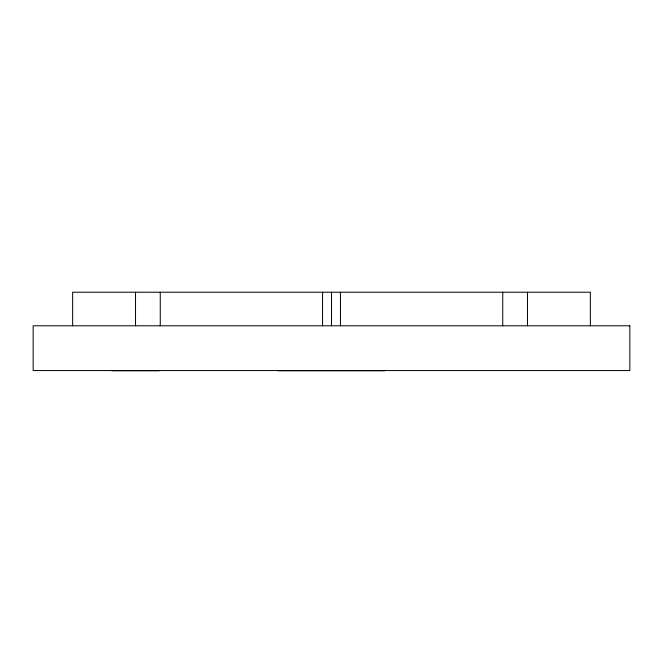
<?xml version="1.0" encoding="UTF-8"?>
<svg xmlns="http://www.w3.org/2000/svg" width="663" height="663" viewBox="0 0 663 663"><rect width="100%" height="100%" fill="white"/><g stroke="black" fill="none" stroke-linecap="round" stroke-linejoin="round"><path stroke-width="0.99" d="M111.972 370.774L159.079 370.774M278.236 370.774L384.764 370.774M590.36 325.79L590.36 292.226L72.64 292.226L72.64 325.79M527.475 292.226L527.475 325.79M502.745 292.226L502.745 325.79M340.45 292.226L340.45 325.79M331.5 292.226L331.5 325.79M322.549 292.226L322.549 325.79M160.255 292.226L160.255 325.79M135.525 292.226L135.525 325.79M629.85 325.79L33.15 325.79L33.15 370.551L629.85 370.551L629.85 325.79"/></g></svg>
